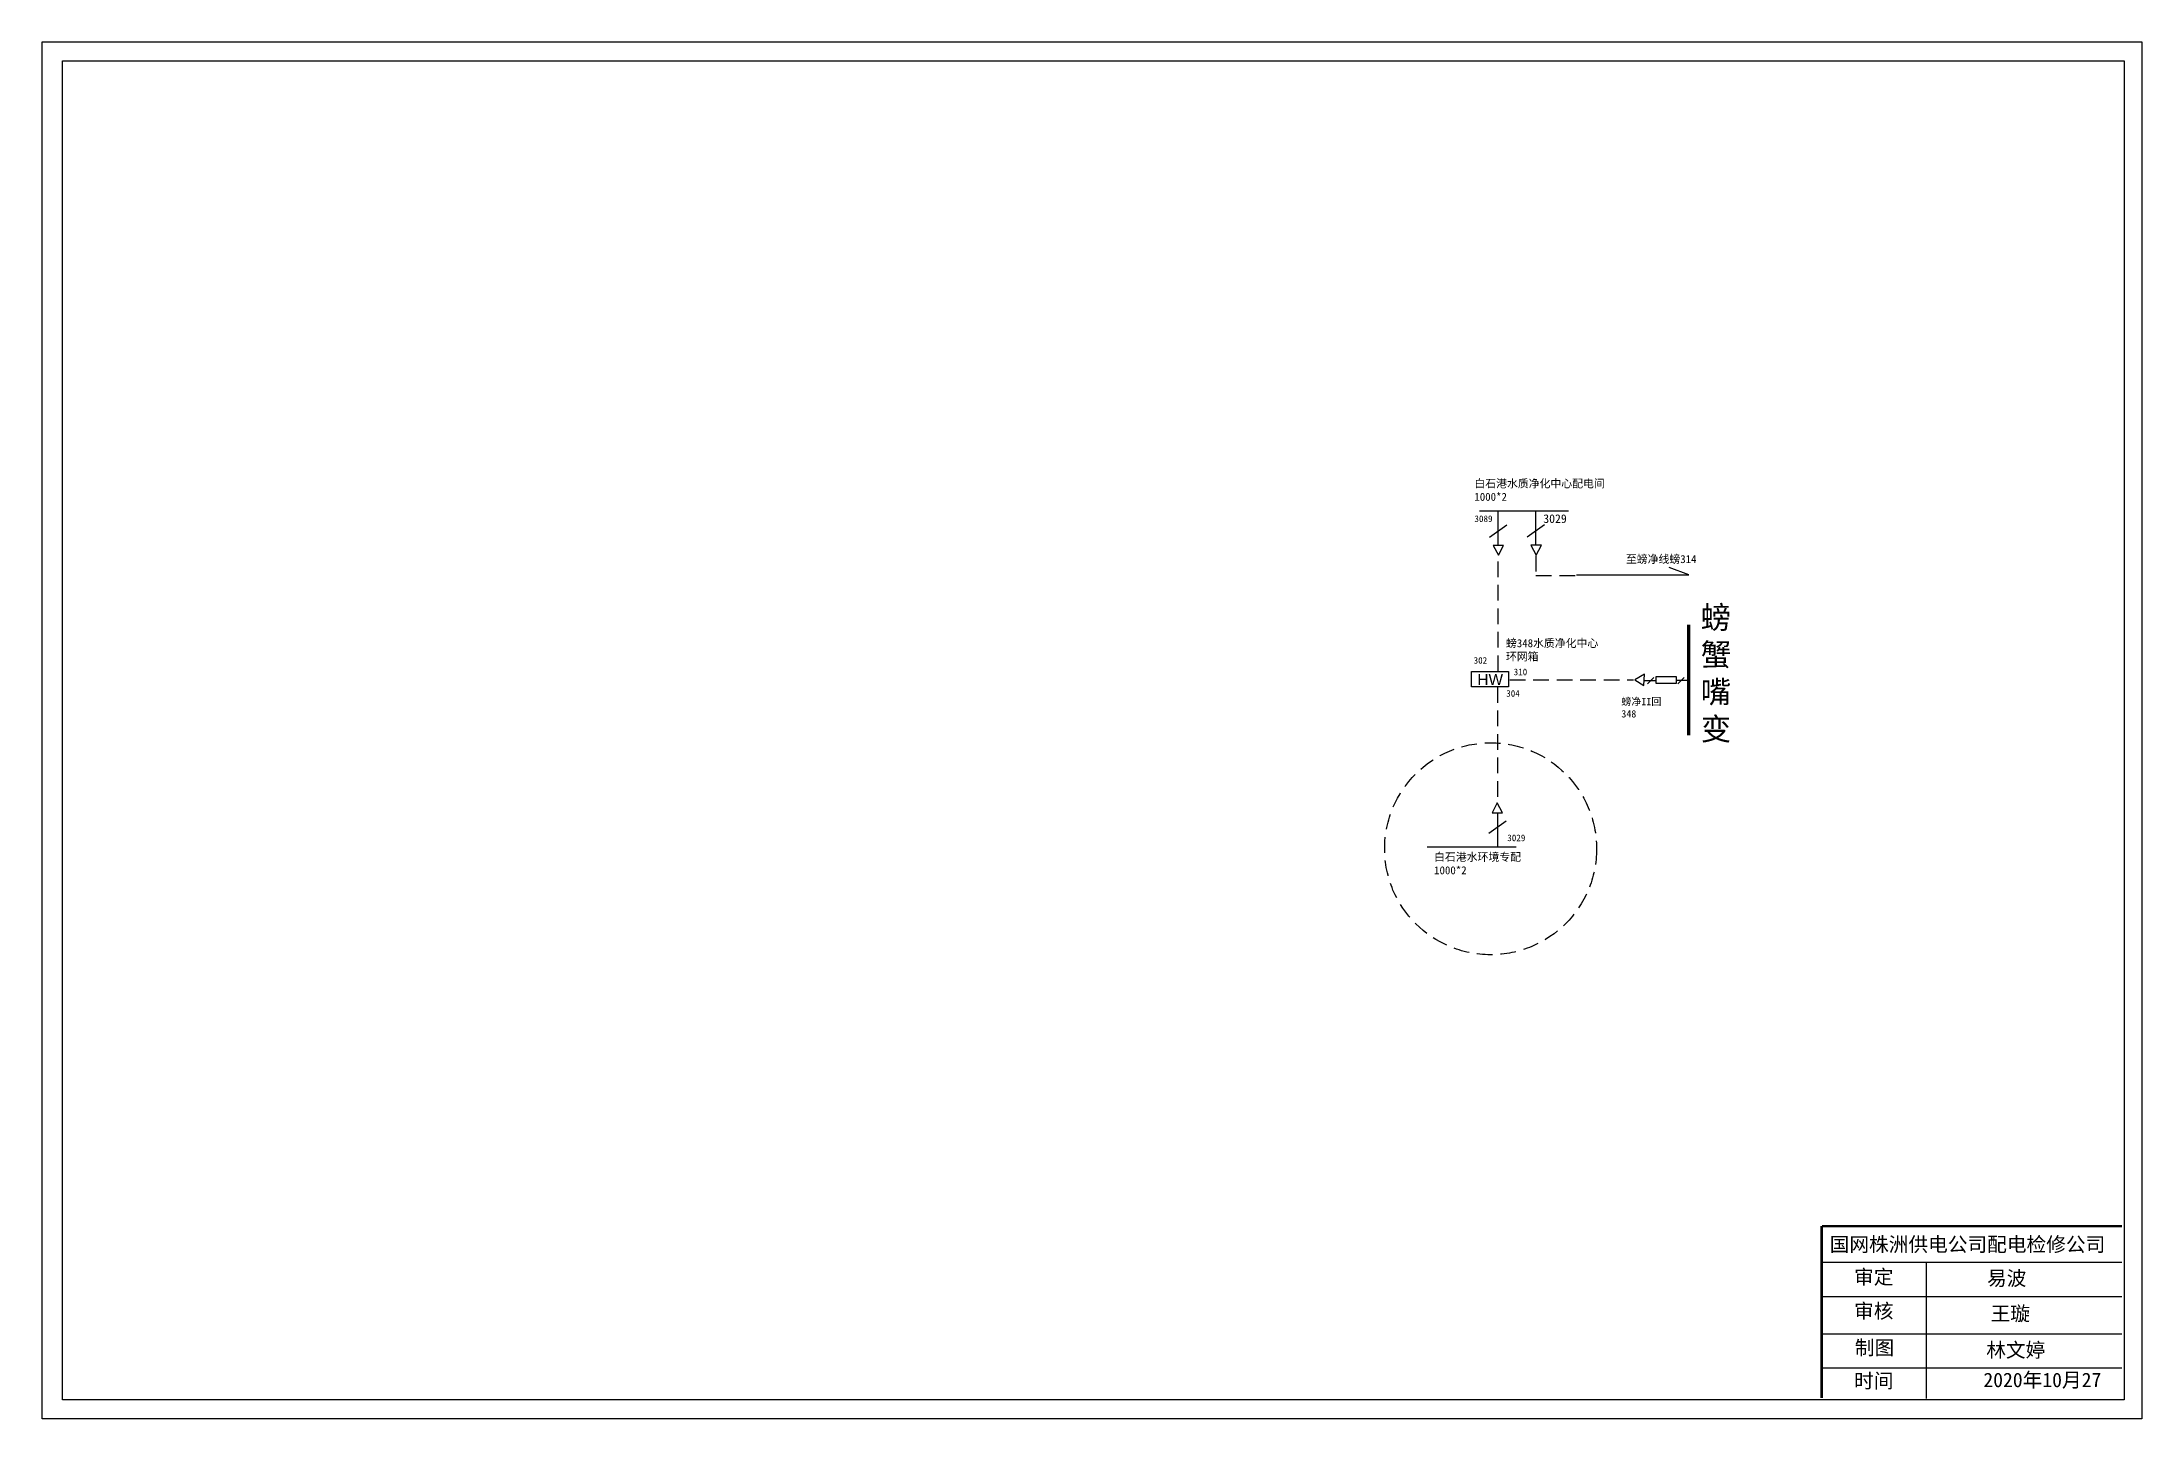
# Model space of a CAD drawing. Extents: x -235 to 424, y -116 to 316.
import ezdxf

# ---------------------------------------------------------------- set-up
doc = ezdxf.new("R2010")
doc.units = 0
doc.header["$LTSCALE"] = 0.774411
doc.linetypes.add('DASHED2', pattern=[9.525, 6.35, -3.175])
doc.layers.get('0').update_dxf_attribs({"linetype": 'CONTINUOUS'})
doc.styles.get("Standard").update_dxf_attribs({"font": '', "height": 2.5})
doc.styles.add('字体', font='simkai_0.ttf', dxfattribs={"height": 2.5})
doc.styles.add('黑体_txtstyle_0.00_0_0', font='simhei.ttf')
doc.styles.add('黑体_txtstyle_3.00_0_0', font='simhei.ttf', dxfattribs={"height": 3})
doc.styles.get('Standard').set_extended_font_data('SimSun')

msp = doc.modelspace()

# ---------------------------------------------------------------- linework, layer by layer
for p, q in [((216.06, 169.15), (244.05, 169.15)), ((219.25, 160.96), (224.71, 164.83)), ((221.98, 158.23), (221.98, 169.15)), ((231.08, 161.01), (236.54, 164.88)), ((233.81, 158.29), (233.81, 169.2)), ((246.55, 149.14), (281.82, 149.14)), ((281.82, 149.14), (275.67, 151.41)), ((221.74, 74.52), (221.74, 63.61)), ((224.47, 71.79), (219.01, 67.93)), ((227.66, 63.61), (199.67, 63.61))]:
    msp.add_line(p, q)
at = {"linetype": 'DASHED2'}
for p, q in [((221.98, 118.9), (221.98, 155.05)), ((233.81, 155.05), (233.81, 148.91)), ((233.81, 148.91), (246.32, 148.91)), ((221.74, 113.86), (221.74, 77.71)), ((225.61, 116.17), (264.43, 116.17))]:
    msp.add_line(p, q, dxfattribs=at)
at = {"linetype": 'Continuous'}
for p, q in [((267.97, 115.92), (271.3, 115.92)), ((270.86, 116.82), (268.88, 114.85)), ((277.86, 116.08), (281.19, 116.08)), ((280.34, 116.9), (278.36, 114.92))]:
    msp.add_line(p, q, dxfattribs=at)
at = {"color": 0, "linetype": 'Continuous'}
for p, q in [((323.56, -66.66), (417.74, -66.66)), ((356.25, -66.67), (356.25, -109.46)), ((323.56, -77.39), (417.74, -77.39)), ((323.56, -89.09), (417.74, -89.09)), ((323.56, -99.82), (417.74, -99.82))]:
    msp.add_line(p, q, dxfattribs=at)
for points in [[(-235.08, 316.32), (424.04, 316.32), (424.04, -115.85), (-235.08, -115.85)], [(-228.63, 310.37), (418.44, 310.37), (418.44, -109.79), (-228.63, -109.79)], [(213.62, 118.7), (225.22, 118.7), (225.22, 113.98), (213.62, 113.98)]]:
    msp.add_lwpolyline(points, close=True, dxfattribs=at)
at = {"color": 0}
for points in [[(220.37, 158.34), (222.06, 155.22), (223.68, 158.32)], [(232.2, 158.39), (233.9, 155.28), (235.52, 158.38)], [(267.69, 114.33), (267.93, 117.87), (264.9, 116.13)], [(223.35, 74.42), (221.66, 77.53), (220.04, 74.43)]]:
    msp.add_lwpolyline(points, close=True, dxfattribs=at)
at = {"linetype": 'Continuous'}
for points, const_width in [([(281.73, 133.44), (281.75, 98.71)], 1), ([(323.51, -55.33), (323.51, -109.28)], 0.755)]:
    msp.add_lwpolyline(points, dxfattribs=dict(at, const_width=const_width))
msp.add_lwpolyline([(271.57, 117.21), (277.82, 117.21), (277.82, 114.99), (271.57, 114.99)], close=True, dxfattribs=at)
at = {"color": 0, "linetype": 'Continuous', "const_width": 0.755}
msp.add_lwpolyline([(323.56, -55.33), (417.74, -55.33)], dxfattribs=at)
at = {"color": 1, "linetype": 'DASHED2'}
msp.add_circle((219.6, 63.11), 33.26, dxfattribs=at)

# ---------------------------------------------------------------- texts
at = {"linetype": 'Continuous'}
for s, height, p in [('3089', 2.085, (214.52, 165.65)), ('3029', 2.708, (236.12, 165.36)), ('302', 2.085, (214.26, 121.19)), ('310', 2.085, (226.83, 117.57)), ('304', 2.085, (224.5, 110.82)), ('3029', 2.085, (224.83, 65.49))]:
    msp.add_text(s, height=height, dxfattribs=at).set_placement(p)
at = {"char_height": 2.5, "width": 45.1581, "attachment_point": 1, "style": '字体'}
for s, insert in [('白石港水质净化中心配电间\\P1000*2', (214.5, 178.99)), ('白石港水环境专配\\P1000*2', (201.86, 61.78))]:
    msp.add_mtext(s, dxfattribs=dict(at, insert=insert))
at = {"color": 0, "char_height": 2.5, "attachment_point": 1, "style": '字体'}
for s, insert, width in [('至螃净线螃314', (262.07, 155.28), 29.2429), ('{\\fSimSun|b0|i0|c134|p2;螃348水质净化中心环网箱}', (224.41, 128.88), 29.0593)]:
    msp.add_mtext(s, dxfattribs=dict(at, insert=insert, width=width))
at = {"linetype": 'Continuous', "insert": (285.55, 139.22), "char_height": 7, "width": 11.8331, "attachment_point": 1, "style": '字体'}
msp.add_mtext('螃蟹嘴\\P变', dxfattribs=at)
at = {"color": 1, "linetype": 'Continuous', "insert": (215.44, 117.99), "char_height": 3.4621, "width": 37.345, "attachment_point": 1}
msp.add_mtext('{\\fArial|b0|i0|c0|p32;\\C256;HW}', dxfattribs=at)
at = {"color": 0, "linetype": 'Continuous', "insert": (260.63, 110.46), "char_height": 2.3, "width": 13.5777, "attachment_point": 1}
msp.add_mtext('螃净II回348', dxfattribs=at)
at = {"color": 7, "linetype": 'Continuous', "true_color": 0xffffff, "attachment_point": 1}
for s, insert, char_height, width, style in [('国网株洲供电公司配电检修公司', (326.01, -58.78), 4.5303, 123.8545, '黑体_txtstyle_0.00_0_0'), ('易波', (375.41, -69.41), 4.53, 35.429, '黑体_txtstyle_0.00_0_0'), ('王璇', (376.52, -80.48), 4.53, 49.9144, '黑体_txtstyle_0.00_0_0'), ('2020年10月27', (374.26, -101.33), 4.53, 35.429, '黑体_txtstyle_3.00_0_0')]:
    msp.add_mtext(s, dxfattribs=dict(at, insert=insert, char_height=char_height, width=width, style=style))
at = {"color": 0, "linetype": 'Continuous', "char_height": 4.53, "width": 35.429, "attachment_point": 1, "style": '黑体_txtstyle_0.00_0_0'}
for s, insert in [('审定', (333.68, -69.01)), ('审核', (333.68, -79.68)), ('制图', (333.92, -91.19)), ('林文婷', (375.16, -91.94)), ('时间', (333.68, -101.58))]:
    msp.add_mtext(s, dxfattribs=dict(at, insert=insert))

doc.saveas('drawing.dxf')
